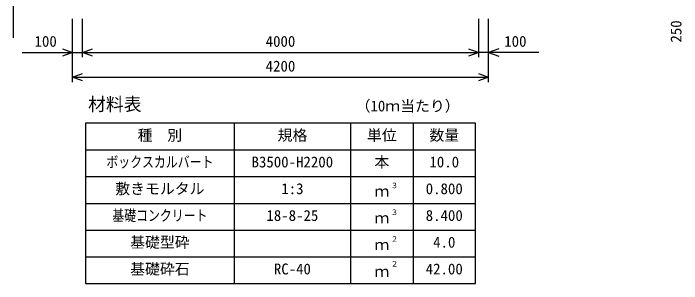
# Model space of a CAD drawing. Units: millimetres, scale not verified. Extents: x -100800 to 100800, y -35640 to 35640.
# Drawn here: x 68863 to 75607, y -24301 to -21574 of the extents above; entities that cross this region are included whole.
import ezdxf
from ezdxf.enums import TextEntityAlignment as Align

# ---------------------------------------------------------------- set-up
doc = ezdxf.new("R2010")
doc.units = ezdxf.units.MM
doc.header["$LTSCALE"] = 120
for name, color, linetype, lineweight in [('0-0_DIM', 7, 'Continuous', 25), ('0-3_HYO', 3, 'Continuous', 25), ('0-4_HYO2', 4, 'Continuous', 25), ('0-7_TXT', 7, 'Continuous', 25)]:
    doc.layers.add(name, color=color, linetype=linetype, lineweight=lineweight)
doc.styles.add('ＭＳ ゴシック', font='')
doc.styles.get('ＭＳ ゴシック').set_extended_font_data('MS Gothic')

msp = doc.modelspace()

# ---------------------------------------------------------------- linework, layer by layer
at = {"layer": '0-0_DIM'}
for p, q in [((68863, -21821.8), (68863, -21499.7)), ((69459.1, -22266.9), (69459.1, -21627.3)), ((69559.1, -22016.9), (69559.1, -21627.3)), ((73559.1, -22016.9), (73559.1, -21627.3)), ((73659.1, -22266.9), (73659.1, -21627.3)), ((68951.1, -21968.9), (69459.1, -21968.9)), ((69459.1, -21968.9), (69559.1, -21968.9)), ((69559.1, -21968.9), (73559.1, -21968.9)), ((69459.1, -22218.9), (73659.1, -22218.9))]:
    msp.add_line(p, q, dxfattribs=at)
for points in [[(69357.6, -21932), (69459.1, -21968.9), (69357.6, -22005.9)], [(69660.6, -22005.9), (69559.1, -21968.9), (69660.6, -21932)], [(73457.6, -21932), (73559.1, -21968.9), (73457.6, -22005.9)], [(74167.1, -21968.9), (73659.1, -21968.9), (73559.1, -21968.9)], [(73760.6, -21932), (73659.1, -21968.9), (73760.6, -22005.9)], [(69560.6, -22255.9), (69459.1, -22218.9), (69560.6, -22182)], [(73557.6, -22182), (73659.1, -22218.9), (73557.6, -22255.9)]]:
    msp.add_lwpolyline(points, dxfattribs=at)
at = {"layer": '0-3_HYO'}
for p, q in [((71091.6, -22681.4), (71091.6, -24301.4)), ((72266.6, -22681.4), (72266.6, -24301.4)), ((72896.6, -22681.4), (72896.6, -24301.4)), ((69591.6, -22951.4), (73526.6, -22951.4))]:
    msp.add_line(p, q, dxfattribs=at)
msp.add_lwpolyline([(69591.6, -24301.4), (73526.6, -24301.4), (73526.6, -22681.4), (69591.6, -22681.4)], close=True, dxfattribs=at)
at = {"layer": '0-4_HYO2'}
for p, q in [((69591.6, -23221.4), (73526.6, -23221.4)), ((69591.6, -23491.4), (73526.6, -23491.4)), ((69591.6, -23761.4), (73526.6, -23761.4)), ((69591.6, -24031.4), (73526.6, -24031.4))]:
    msp.add_line(p, q, dxfattribs=at)

# ---------------------------------------------------------------- texts
at = {"layer": '0-0_DIM', "style": 'ＭＳ ゴシック'}
msp.add_text('250', height=110, rotation=90, dxfattribs=at).set_placement((75638, -21868.5), align=Align.BOTTOM_LEFT)
for s, p in [('100', (69076.7, -21943.9)), ('4000', (71409.1, -21943.9)), ('100', (73816.5, -21943.9)), ('4200', (71409.1, -22193.9))]:
    msp.add_text(s, height=110, dxfattribs=at).set_placement(p, align=Align.BOTTOM_LEFT)
at = {"layer": '0-7_TXT', "style": 'ＭＳ ゴシック'}
for s, height, p in [('材料表', 132, (69616.6, -22596.4)), ('（10ｍ当たり）', 110, (72316.6, -22596.4)), ('種\u3000別', 110, (70116.6, -22891.4)), ('規格', 110, (71529.1, -22891.4)), ('単位', 110, (72431.6, -22891.4)), ('数量', 110, (73061.6, -22891.4)), ('B3500-H2200', 110, (71266.6, -23161.4)), ('本', 110, (72506.6, -23161.4)), ('10.0', 110, (73061.6, -23161.4)), ('敷きモルタル', 110, (69891.6, -23431.4)), ('1:3', 110, (71566.6, -23431.4)), ('３', 55, (72670.5, -23355.5)), ('0.800', 110, (73024.1, -23431.4)), ('ｍ', 110, (72506.6, -23456.4)), ('18-8-25', 110, (71416.6, -23701.4)), ('３', 55, (72670.5, -23625.5)), ('8.400', 110, (73024.1, -23701.4)), ('ｍ', 110, (72506.6, -23726.4)), ('基礎型砕', 110, (70041.6, -23971.4)), ('２', 55, (72670.5, -23895.5)), ('4.0', 110, (73099.1, -23971.4)), ('ｍ', 110, (72506.6, -23996.4)), ('２', 55, (72670.5, -24145.5)), ('基礎砕石', 110, (70041.6, -24241.4)), ('RC-40', 110, (71491.6, -24241.4)), ('42.00', 110, (73024.1, -24241.4)), ('ｍ', 110, (72506.6, -24266.4))]:
    msp.add_text(s, height=height, dxfattribs=at).set_placement(p, align=Align.BOTTOM_LEFT)
at = {"layer": '0-7_TXT', "style": 'ＭＳ ゴシック', "width": 0.8}
for s, p in [('ボックスカルバート', (69801.6, -23161.4)), ('基礎コンクリート', (69861.6, -23701.4))]:
    msp.add_text(s, height=110, dxfattribs=at).set_placement(p, align=Align.BOTTOM_LEFT)

doc.saveas('drawing.dxf')
